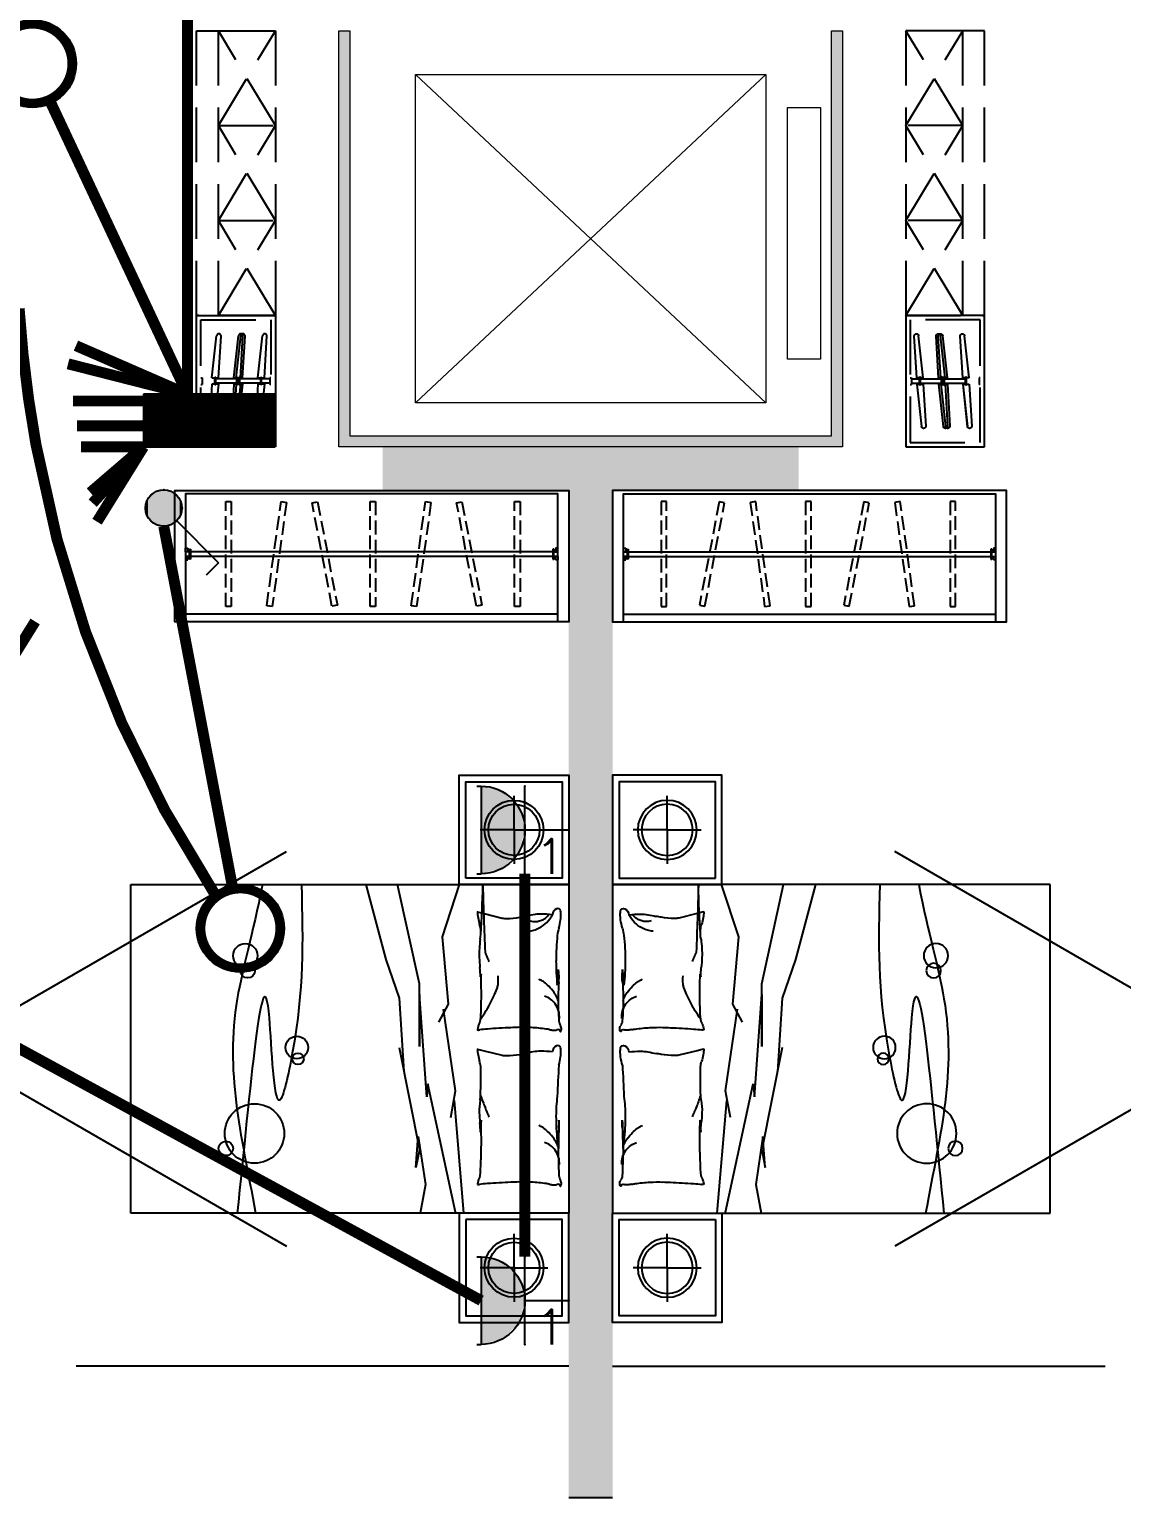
# Model space of a CAD drawing. Extents: x 3002737 to 4077523, y -995787 to -7267.
# Drawn here: x 3609790 to 3614780, y -747456 to -740749 of the extents above; entities that cross this region are included whole.
import ezdxf
from ezdxf.enums import TextEntityAlignment as Align

# ---------------------------------------------------------------- set-up
doc = ezdxf.new("R2010")
doc.units = 0
doc.header["$LTSCALE"] = 1000
doc.header["$MEASUREMENT"] = 0
doc.linetypes.add('3.5方案汇报，与郭总、侯月琴确定户型_t8$0$高层_t8$0$DASH', pattern=[0.35, 0.25, -0.1])
doc.linetypes.add('A户型$0$DASH', pattern=[0.35, 0.25, -0.1])
doc.layers.get('0').update_dxf_attribs({"linetype": 'CONTINUOUS'})
for name, color, linetype in [('!!电气', 1, 'CONTINUOUS'), ('3.5方案汇报，与郭总、侯月琴确定户型_t8$0$2020.03.04 -1安徽标准化洋房户型(UA）_t8_t8$0$A-家具-FURN', 251, 'CONTINUOUS'), ('3.5方案汇报，与郭总、侯月琴确定户型_t8$0$2020.03.04 -1安徽标准化洋房户型(UA）_t8_t8$0$fur', 252, 'CONTINUOUS'), ('3.5方案汇报，与郭总、侯月琴确定户型_t8$0$2020.03.04 -1安徽标准化洋房户型(UA）_t8_t8$0$FURN', 252, 'CONTINUOUS'), ('3.5方案汇报，与郭总、侯月琴确定户型_t8$0$2020.03.04 -1安徽标准化洋房户型(UA）_t8_t8$0$看线', 154, 'CONTINUOUS'), ('3.5方案汇报，与郭总、侯月琴确定户型_t8$0$高层_t8$0$LS-家具-LB', 8, 'CONTINUOUS'), ('5fur', 175, 'CONTINUOUS'), ('EQUIP-插座', 3, 'CONTINUOUS'), ('EQUIP-照明', 3, 'CONTINUOUS'), ('EQUIP-箱柜', 3, 'CONTINUOUS'), ('LS-家具-LB', 8, 'CONTINUOUS'), ('TEL_TEXT', 7, 'CONTINUOUS'), ('WIRE-照明', 2, 'CONTINUOUS'), ('保温', 6, 'CONTINUOUS')]:
    doc.layers.add(name, color=color, linetype=linetype)
doc.layers.add('3.5方案汇报，与郭总、侯月琴确定户型_t8$0$STAIR', color=2, linetype='CONTINUOUS', lineweight=18)
doc.layers.add('填充', color=251, linetype='CONTINUOUS', lineweight=5)
doc.styles.add('_TCH_LABEL', font='COMPLEX', dxfattribs={"bigfont": 'GBCBIG'})
doc.styles.add('_TEL_DIM', font='SIMPLEX', dxfattribs={"width": 0.8, "height": 3.5, "bigfont": 'HZTXT'})
doc.styles.get("Standard").update_dxf_attribs({"font": 'gbenor.shx', "bigfont": 'gbcbig.shx'})

# ---------------------------------------------------------------- blocks, each defined once
blk = doc.blocks.new('GDFGDGRD')
at = {"layer": '保温', "linetype": 'Continuous', "ltscale": 10}
h = blk.add_hatch(dxfattribs=at)
h.set_pattern_fill('HEX', color=251, scale=10, angle=90, style=0)
h.set_pattern_definition([(90, (-70765.891, -151624.736), (-16.49778, 1e-15), [9.525, -19.05]), (210, (-70765.891, -151624.736), (8.24889, -14.2874966), [9.525, -19.05]), (150, (-70765.891, -151615.211), (-8.24889, -14.2874966), [9.525, -19.05])])
h.paths.add_polyline_path([(434066.6, 368523.7), (434066.6, 368723.7), (432166.6, 368723.7), (432166.6, 368523.7)])
h = blk.add_hatch(dxfattribs=at)
h.set_pattern_fill('HEX', color=251, scale=10, angle=90, style=0)
h.set_pattern_definition([(90, (-70765.891, -152124.736), (-16.49778, 1e-15), [9.525, -19.05]), (210, (-70765.891, -152124.736), (8.24889, -14.2874966), [9.525, -19.05]), (150, (-70765.891, -152115.211), (-8.24889, -14.2874966), [9.525, -19.05])])
h.paths.add_polyline_path([(433016.7, 363923.7), (433216.7, 363923.7), (433216.7, 368523.7), (433016.7, 368523.7)])
at = {"layer": '保温', "color": 251, "linetype": 'ByBlock', "ltscale": 10}
blk.add_line((433016.6, 363923.7), (433216.6, 363923.7), dxfattribs=at)
blk = doc.blocks.new('FGDGDGRDGRRD')
at = {"color": 252}
for p, q in [((430034.8, 366458.3), (430034.8, 367058.3)), ((430034.8, 367058.3), (430394.6, 367058.3)), ((430034.8, 366458.3), (430034.8, 367058.3)), ((430034.8, 367058.3), (430394.6, 367058.3)), ((430394.6, 367058.3), (430394.6, 366458.3)), ((430394.6, 367058.3), (430394.6, 367058.3)), ((430394.6, 367058.3), (430394.6, 366458.3)), ((430394.6, 367058.3), (430394.6, 367058.3)), ((430394.6, 366458.3), (430034.8, 366458.3)), ((430394.6, 366458.3), (430034.8, 366458.3))]:
    blk.add_line(p, q, dxfattribs=at)
at = {"layer": '5fur', "color": 252, "linetype": 'A户型$0$DASH'}
for p, q in [((430034.8, 368358.3), (430394.6, 368358.3)), ((430034.8, 367058.3), (430034.8, 368358.3)), ((430034.8, 368358.3), (430394.6, 368358.3)), ((430034.8, 367058.3), (430034.8, 368358.3)), ((430134.8, 368358.3), (430394.6, 368358.3)), ((430134.8, 367058.3), (430134.8, 368358.3)), ((430134.8, 367925), (430394.6, 368358.3)), ((430394.6, 367925), (430134.8, 368358.3)), ((430134.8, 368358.3), (430394.6, 368358.3)), ((430134.8, 367058.3), (430134.8, 368358.3)), ((430134.8, 367925), (430394.6, 368358.3)), ((430394.6, 367925), (430134.8, 368358.3)), ((430394.6, 368358.3), (430394.6, 367058.3)), ((430394.6, 368358.3), (430394.6, 367058.3)), ((430394.6, 368358.3), (430394.6, 367058.3)), ((430394.6, 368358.3), (430394.6, 367058.3)), ((430134.8, 367925), (430394.6, 367925)), ((430394.6, 367491.7), (430134.8, 367925)), ((430134.8, 367491.7), (430394.6, 367925)), ((430134.8, 367925), (430394.6, 367925)), ((430394.6, 367491.7), (430134.8, 367925)), ((430134.8, 367491.7), (430394.6, 367925)), ((430134.8, 367491.7), (430394.6, 367491.7)), ((430134.8, 367058.3), (430394.6, 367491.7)), ((430394.6, 367058.3), (430134.8, 367491.7)), ((430134.8, 367491.7), (430394.6, 367491.7)), ((430134.8, 367058.3), (430394.6, 367491.7)), ((430394.6, 367058.3), (430134.8, 367491.7)), ((430394.6, 367058.3), (430034.8, 367058.3)), ((430394.6, 367058.3), (430034.8, 367058.3)), ((430034.8, 366458.3), (430034.8, 367058.3)), ((430034.8, 367058.3), (430394.6, 367058.3)), ((430034.8, 366458.3), (430034.8, 367058.3)), ((430034.8, 367058.3), (430394.6, 367058.3)), ((430394.6, 367058.3), (430134.8, 367058.3)), ((430394.6, 367058.3), (430134.8, 367058.3)), ((430394.6, 367058.3), (430394.6, 366458.3)), ((430394.6, 367058.3), (430394.6, 366458.3)), ((430054.8, 366478.3), (430054.8, 367038.3)), ((430054.8, 367038.3), (430374.6, 367038.3)), ((430054.8, 366478.3), (430054.8, 367038.3)), ((430054.8, 367038.3), (430374.6, 367038.3)), ((430374.6, 367038.3), (430374.6, 366478.3)), ((430374.6, 367038.3), (430374.6, 366478.3)), ((430105.1, 366772.6), (430126.4, 366965.3)), ((430105.1, 366772.6), (430126.4, 366965.3)), ((430135.1, 366772.6), (430146.4, 366963.8)), ((430135.1, 366772.6), (430146.4, 366963.8)), ((430205.1, 366772.6), (430226.4, 366965.3)), ((430205.1, 366772.6), (430226.4, 366965.3)), ((430214.9, 366772.6), (430236.2, 366965.3)), ((430214.9, 366772.6), (430236.2, 366965.3)), ((430235.1, 366772.6), (430246.4, 366963.8)), ((430235.1, 366772.6), (430246.4, 366963.8)), ((430244.9, 366772.6), (430256.2, 366963.8)), ((430244.9, 366772.6), (430256.2, 366963.8)), ((430314.9, 366772.6), (430336.2, 366965.3)), ((430314.9, 366772.6), (430336.2, 366965.3)), ((430344.9, 366772.6), (430356.2, 366963.8)), ((430344.9, 366772.6), (430356.2, 366963.8)), ((430054.8, 366773.6), (430059.8, 366773.6)), ((430054.8, 366773.6), (430059.8, 366773.6)), ((430054.8, 366743.1), (430059.8, 366743.1)), ((430054.8, 366743.1), (430059.8, 366743.1)), ((430059.8, 366773.6), (430059.8, 366743.1)), ((430059.8, 366773.6), (430059.8, 366743.1)), ((430369.6, 366768.6), (430059.8, 366768.6)), ((430369.6, 366768.6), (430059.8, 366768.6)), ((430369.6, 366748.1), (430059.8, 366748.1)), ((430369.6, 366748.1), (430059.8, 366748.1)), ((430105.1, 366744), (430093.9, 366552.9)), ((430105.1, 366744), (430093.9, 366552.9)), ((430105.1, 366772.6), (430118.1, 366772.6)), ((430105.1, 366772.6), (430118.1, 366772.6)), ((430118.1, 366744), (430105.1, 366744)), ((430118.1, 366744), (430105.1, 366744)), ((430135.1, 366744), (430113.8, 366551.4)), ((430135.1, 366744), (430113.9, 366551.4)), ((430118.1, 366775.6), (430122.1, 366775.6)), ((430118.1, 366741), (430118.1, 366775.6)), ((430118.1, 366775.6), (430122.1, 366775.6)), ((430118.1, 366741), (430118.1, 366775.6)), ((430122.1, 366741), (430118.1, 366741)), ((430122.1, 366741), (430118.1, 366741)), ((430122.1, 366741), (430122.1, 366775.6)), ((430122.1, 366741), (430122.1, 366775.6)), ((430122.1, 366772.6), (430135.1, 366772.6)), ((430122.1, 366772.6), (430135.1, 366772.6)), ((430135.1, 366744), (430122.1, 366744)), ((430135.1, 366744), (430122.1, 366744)), ((430205.1, 366744), (430193.9, 366552.9)), ((430205.1, 366744), (430193.9, 366552.9)), ((430214.9, 366744), (430203.7, 366552.9)), ((430214.9, 366744), (430203.7, 366552.9)), ((430205.1, 366772.6), (430218.1, 366772.6)), ((430205.1, 366772.6), (430218.1, 366772.6)), ((430218.1, 366744), (430205.1, 366744)), ((430218.1, 366744), (430205.1, 366744)), ((430235.1, 366744), (430213.8, 366551.4)), ((430235.1, 366744), (430213.9, 366551.4)), ((430214.9, 366772.6), (430227.9, 366772.6)), ((430214.9, 366772.6), (430227.9, 366772.6)), ((430227.9, 366744), (430214.9, 366744)), ((430227.9, 366744), (430214.9, 366744)), ((430218.1, 366775.6), (430222.1, 366775.6)), ((430218.1, 366741), (430218.1, 366775.6)), ((430218.1, 366775.6), (430222.1, 366775.6)), ((430218.1, 366741), (430218.1, 366775.6)), ((430222.1, 366741), (430218.1, 366741)), ((430222.1, 366741), (430218.1, 366741)), ((430222.1, 366741), (430222.1, 366775.6)), ((430222.1, 366741), (430222.1, 366775.6)), ((430222.1, 366772.6), (430235.1, 366772.6)), ((430222.1, 366772.6), (430235.1, 366772.6)), ((430235.1, 366744), (430222.1, 366744)), ((430235.1, 366744), (430222.1, 366744)), ((430244.9, 366744), (430223.6, 366551.4)), ((430244.9, 366744), (430223.7, 366551.4)), ((430227.9, 366775.6), (430231.9, 366775.6)), ((430227.9, 366741), (430227.9, 366775.6)), ((430227.9, 366775.6), (430231.9, 366775.6)), ((430227.9, 366741), (430227.9, 366775.6)), ((430231.9, 366741), (430227.9, 366741)), ((430231.9, 366741), (430227.9, 366741)), ((430231.9, 366741), (430231.9, 366775.6)), ((430231.9, 366741), (430231.9, 366775.6)), ((430231.9, 366772.6), (430244.9, 366772.6)), ((430231.9, 366772.6), (430244.9, 366772.6)), ((430244.9, 366744), (430231.9, 366744)), ((430244.9, 366744), (430231.9, 366744)), ((430314.9, 366744), (430303.7, 366552.9)), ((430314.9, 366744), (430303.7, 366552.9)), ((430314.9, 366772.6), (430327.9, 366772.6)), ((430314.9, 366772.6), (430327.9, 366772.6)), ((430327.9, 366744), (430314.9, 366744)), ((430327.9, 366744), (430314.9, 366744)), ((430344.9, 366744), (430323.6, 366551.4)), ((430344.9, 366744), (430323.7, 366551.4)), ((430327.9, 366775.6), (430331.9, 366775.6)), ((430327.9, 366741), (430327.9, 366775.6)), ((430327.9, 366775.6), (430331.9, 366775.6)), ((430327.9, 366741), (430327.9, 366775.6)), ((430331.9, 366741), (430327.9, 366741)), ((430331.9, 366741), (430327.9, 366741)), ((430331.9, 366741), (430331.9, 366775.6)), ((430331.9, 366741), (430331.9, 366775.6)), ((430331.9, 366772.6), (430344.9, 366772.6)), ((430331.9, 366772.6), (430344.9, 366772.6)), ((430344.9, 366744), (430331.9, 366744)), ((430344.9, 366744), (430331.9, 366744)), ((430374.6, 366773.6), (430369.6, 366773.6)), ((430374.6, 366773.6), (430369.6, 366773.6)), ((430369.6, 366773.6), (430369.6, 366743.1)), ((430369.6, 366773.6), (430369.6, 366743.1)), ((430374.6, 366743.1), (430369.6, 366743.1)), ((430374.6, 366743.1), (430369.6, 366743.1)), ((430394.6, 366458.3), (430034.8, 366458.3)), ((430394.6, 366458.3), (430034.8, 366458.3)), ((430374.6, 366478.3), (430054.8, 366478.3)), ((430374.6, 366478.3), (430054.8, 366478.3))]:
    blk.add_line(p, q, dxfattribs=at)
for centre, start, end in [((430136.4, 366964.3), 356.96059, 174.28941), ((430136.4, 366964.3), 356.96059, 174.28941), ((430236.4, 366964.3), 356.96059, 174.28941), ((430236.4, 366964.3), 356.96059, 174.28941), ((430246.2, 366964.3), 356.96059, 174.28941), ((430246.2, 366964.3), 356.96059, 174.28941), ((430346.2, 366964.3), 356.96059, 174.28941), ((430346.2, 366964.3), 356.96059, 174.28941), ((430103.9, 366552.3), 176.96059, 354.28941), ((430103.9, 366552.3), 176.96059, 354.28941), ((430203.9, 366552.3), 176.96059, 354.28941), ((430203.9, 366552.3), 176.96059, 354.28941), ((430213.7, 366552.3), 176.96059, 354.28941), ((430213.7, 366552.3), 176.96059, 354.28941), ((430313.7, 366552.3), 176.96059, 354.28941), ((430313.7, 366552.3), 176.96059, 354.28941)]:
    blk.add_arc(centre, 10, start, end, dxfattribs=at)
blk = doc.blocks.new('3.5方案汇报，与郭总、侯月琴确定户型_t8$0$2020.03.04 -1安徽标准化洋房户型(UA）_t8_t8$0$A-F-Bed1500-4')
at = {"color": 252}
for p, q in [((-750, 0), (750, 0)), ((-750, -2000), (-750, 0)), ((750, 0), (750, -2000)), ((-617.8, -386.2), (-597.1, -303.6)), ((8.5, -386.2), (29.2, -303.6)), ((-625.3, -416.2), (-617.8, -386.2)), ((1, -416.2), (8.5, -386.2)), ((-511.9, -577.2), (-750, -498.5)), ((192.2, -516.7), (-181.9, -571.7)), ((746.3, -516.7), (159.2, -643.1)), ((313.2, -538.7), (192.2, -516.7)), ((750, -478.8), (236.2, -522.2)), ((-203.9, -549.7), (-511.9, -577.2)), ((-121.4, -593.7), (-203.9, -549.7)), ((219.7, -648.6), (-247.9, -681.6)), ((159.2, -643.1), (219.7, -648.6)), ((399.8, -687.1), (619.8, -654.1)), ((619.8, -654.1), (750, -678.8)), ((-297.4, -681.6), (-750, -781.9)), ((-11.3, -681.6), (-297.4, -681.6)), ((-247.9, -681.6), (-11.3, -681.6)), ((-5.8, -775.1), (461.8, -681.6)), ((542.8, -698.1), (399.8, -687.1)), ((461.8, -681.6), (542.8, -698.1)), ((-407.4, -835.5), (-231.4, -775.1)), ((-231.4, -775.1), (103.3, -753.3)), ((-750, -926.6), (-407.4, -835.5)), ((750, -2000), (-750, -2000))]:
    blk.add_line(p, q, dxfattribs=at)
for points in [[(-221.2, -48.4, 0.027842), (-245, -59.1, 0.048685), (-257.6, -67.1, 0.023666), (-285.5, -91.5, 0.031223), (-304.5, -112.2, 0.046801), (-309.6, -119.9, 0.023191), (-317.6, -136.6)], [(-139.2, -42.8, 0.088153), (-173.8, -46.3, 0.088153), (-205, -61.5, 0.077547), (-226.6, -83.1, 0.077547), (-240.7, -110.3)], [(-135.5, -403.1, 0.016108), (-174.4, -376.8, 0.024599), (-201.2, -361.8, 0.009477), (-250.3, -338.5, 0.015937), (-280.1, -326.1, 0.072521), (-296.4, -322.5, 0.033339), (-332.7, -322.4)], [(-521.7, -401.5, 0.009729), (-744.4, -392.5, 0.002723), (-441.6, -382.4, 0.007971), (-419.8, -373.4, 0.007971), (-398.4, -363.6)], [(213.5, -401.5, 0.009729), (240.8, -392.5, 0.009729), (267.7, -382.4, 0.007971), (289.4, -373.4, 0.007971), (310.9, -363.6)]]:
    blk.add_lwpolyline(points, format="xyb", dxfattribs=at)
for centre, radius in [((-6.3, -1241.9), 51.6), ((46.1, -1236.6), 26.2), ((386.6, -1435.5), 135.8), ((-425.4, -1477.4), 55.7), ((-357.3, -1467), 33.5), ((454.7, -1566.4), 33.1)]:
    blk.add_circle(centre, radius, dxfattribs=at)
for centre, radius, start, end in [((-628.3, -50), 13.1, 101.27238, 206.58052), ((-609.5, -40.6), 34.2, 206.58052, 265.59979), ((-613.2, -125.8), 90.4, 90, 101.27238), ((-613.2, -196.5), 161.1, 81.56281, 90), ((-634.3, -338.6), 304.8, 74.25602, 81.56281), ((-485.9, 187.9), 242.2, 254.25602, 262.45315), ((-402.1, 1074.8), 1132.9, 264.1433, 270.00126), ((-402.1, 990.8), 1049, 270, 276.0867), ((-335.3, -196.9), 152.4, 92.53859, 100.18988), ((-468.1, -1934), 1890.1, 84.61873, 86.78996), ((-329.2, -334), 289.7, 85.19815, 92.53859), ((-231.9, 824.8), 873.2, 265.19815, 269.42426), ((-225.6, 1445.8), 1494.3, 269.42426, 271.90789), ((-203.2, 772.7), 820.8, 271.90789, 275.25919), ((-132.9, 9.1), 53.9, 275.25919, 300.65125), ((-90.7, -62.2), 28.9, 85.69746, 120.65125), ((-90.4, -58.4), 25.1, 68.2117, 85.69746), ((-72.2, -48.6), 15.6, 158.0096, 201.42098), ((-82.7, -44.4), 4.28, 78.10694, 158.0096), ((-117.3, -66.3), 32.8, 351.86652, 21.42098), ((-81.3, -37.9), 2.32, 258.10694, 19.56397), ((-82.4, -38.3), 3.42, 19.56397, 68.2117), ((-2.1, -50), 13.1, 101.27238, 206.58052), ((16.8, -40.6), 34.2, 206.58052, 265.59979), ((13, -125.8), 90.4, 90, 101.27238), ((13, -196.5), 161.1, 81.56281, 90), ((-8, -338.6), 304.8, 74.25602, 81.56281), ((347.8, 4073.2), 4127.5, 266.20601, 268.19145), ((307.2, 624.5), 682.7, 262.45315, 270), ((307.2, 990.8), 1049, 270, 276.0867), ((338.9, -334), 289.7, 85.19815, 92.53859), ((498.7, 6156.8), 6203.8, 268.40567, 269.60458), ((436.3, 824.8), 873.2, 265.19815, 269.42426), ((458.3, -127.3), 76.8, 117.23959, 128.38857), ((362.3, 474.1), 529.3, 276.0867, 280.18988), ((530.3, -267.1), 234, 110.86028, 117.23959), ((442.5, 1445.8), 1494.3, 269.42426, 271.90789), ((521.6, -141.7), 99.2, 126.08636, 143.82335), ((521.6, -141.7), 99.2, 105.93524, 126.08636), ((443.4, 2582.7), 2630.7, 271.06466, 272.93655), ((521.6, -141.7), 99.2, 85.78412, 105.93524), ((573.2, 9.1), 53.9, 275.25919, 300.65125), ((615.4, -62.2), 28.9, 85.69746, 120.65125), ((615.7, -58.4), 25.1, 68.2117, 85.69746), ((633.9, -48.6), 15.6, 158.0096, 201.42098), ((588.9, -66.3), 32.8, 351.86652, 21.42098), ((623.5, -44.4), 4.28, 78.10694, 158.0096), ((624.8, -37.9), 2.32, 258.10694, 19.56397), ((623.8, -38.3), 3.42, 19.56397, 68.2117), ((-123.4, -127.8), 491.8, 173.76764, 180), ((-411.2, -127.8), 204, 180, 189.68437), ((-666.9, -163.1), 89.9, 41.44291, 53.73593), ((-676.3, -199.1), 139.9, 45.09762, 62.79641), ((-639, -138.5), 52.6, 25.35512, 41.44291), ((-728, -180.6), 151.1, 21.81492, 25.35512), ((-778.6, -200.9), 205.6, 18.7799, 21.81492), ((-676.3, -199.1), 139.9, 27.39883, 45.09762), ((814.4, -224.8), 913.1, 172.3191, 176.63125), ((106.1, -129.3), 198.3, 167.89054, 172.3191), ((-328.3, -36.1), 246, 347.89054, 351.86652), ((502.9, -127.8), 491.8, 173.76764, 180), ((215.1, -127.8), 204, 180, 189.68437), ((534.8, -214.8), 200.2, 151.68324, 156.99723), ((402, -143.2), 49.3, 140.96506, 151.68324), ((538.6, -254), 225.2, 133.81151, 140.96506), ((653.8, -374.1), 391.6, 128.38857, 133.81151), ((521.6, -141.7), 99.2, 143.82335, 161.56035), ((1520.6, -224.8), 913.1, 172.3191, 176.63125), ((812.3, -129.3), 198.3, 167.89054, 172.3191), ((377.8, -36.1), 246, 347.89054, 351.86652), ((257.2, -13.7), 882, 189.68437, 192.19838), ((-914.9, -267.1), 317.1, 8.00505, 12.19838), ((-637.1, -152.8), 56.2, 0, 18.7799), ((-672.5, -152.8), 91.5, 345.31489, 0), ((-676.3, -199.1), 139.9, 16.51498, 27.39883), ((-676.3, -199.1), 139.9, 5.63113, 16.51498), ((580.5, -211.1), 678.7, 176.63125, 181.63309), ((883.5, -13.7), 882, 189.68437, 192.19838), ((-288.6, -267.1), 317.1, 8.00505, 12.19838), ((1286.7, -211.1), 678.7, 176.63125, 181.63309), ((-1253.2, -314.6), 658.8, 2.66488, 8.00505), ((1266.7, -191.5), 1365.2, 181.63309, 183.05496), ((13519.6, 462.4), 13635.6, 183.05496, 183.50486), ((-627, -314.6), 658.8, 2.66488, 8.00505), ((1972.9, -191.5), 1365.2, 181.63309, 183.05496), ((14225.8, 462.4), 13635.6, 183.05496, 183.50486), ((-662.8, -287.2), 67.7, 345.95481, 2.66488), ((-36.5, -287.2), 67.7, 345.95481, 2.66488), ((-532.4, -521.2), 119.7, 96.43405, 107.38641), ((-529.5, -547.2), 145.9, 78.44144, 96.43405), ((-244.8, -6117.7), 5718.5, 89.71346, 90.97038), ((-321, -340.7), 62.9, 250.78629, 262.77597), ((-222.1, -1563.3), 1164, 86.42603, 89.71346), ((-158.6, -547.2), 145.9, 77.13096, 86.42603), ((230.2, -351.5), 321.2, 183.50486, 189.99836), ((93.9, -521.2), 119.7, 96.43405, 107.38641), ((135.8, -2065.3), 1664, 86.58211, 91.90513), ((423.3, -6117.7), 5718.5, 89.71346, 90.97038), ((412.3, 653.9), 1057.4, 265.3453, 268.26839), ((446.1, -1563.3), 1164, 86.42603, 89.71346), ((495.2, -1386.3), 985.1, 85.05951, 88.63568), ((936.3, -351.5), 321.2, 183.50486, 189.99836), ((-624.4, -416.4), 0.917, 165.95506, 274.08294), ((-643.6, -147.3), 270.8, 274.08294, 279.4841), ((-636.8, -187.8), 229.7, 279.4841, 287.38641), ((-433.2, 75.2), 484.2, 262.03917, 271.8979), ((-484.5, 994.5), 1404.8, 272.74906, 274.61758), ((-273.5, -1618.3), 1216.5, 92.60963, 94.61758), ((-136.2, -449.1), 45.3, 62.71588, 77.13096), ((-80.3, -340.6), 76.7, 242.71588, 253.77885), ((-77.3, -330.3), 87.5, 253.77885, 262.87961), ((-87.9, -415.8), 1.32, 262.87961, 343.30223), ((-105.2, -410.6), 19.3, 343.30223, 9.99836), ((1.9, -416.4), 0.917, 165.95506, 274.08294), ((-17.3, -147.3), 270.8, 274.08294, 279.4841), ((-10.6, -187.8), 229.7, 279.4841, 287.38641), ((281, -178.9), 230.1, 258.44144, 272.74906), ((224.7, 994.5), 1404.8, 272.74906, 274.61758), ((435.7, -1618.3), 1216.5, 92.60963, 94.61758), ((570, -449.1), 45.3, 62.71588, 77.13096), ((625.9, -340.6), 76.7, 242.71588, 253.77885), ((628.9, -330.3), 87.5, 253.77885, 262.87961), ((618.2, -415.8), 1.32, 262.87961, 343.30223), ((601, -410.6), 19.3, 343.30223, 9.99836)]:
    blk.add_arc(centre, radius, start, end, dxfattribs=at)
for points, knots in [([(-750, -1220.9), (-476.8, -1214.8), (-219.5, -1206.6), (406.7, -1343.6), (-750, -1378.3), (203.9, -1456.5), (750, -1514.1)], [0, 0, 0, 0, 692.785923, 915.160849, 1290.08623, 2337.669759, 2337.669759, 2337.669759, 2337.669759]), ([(-750, -1398.9), (-520.4, -1444.7), (-9, -1599.5), (374.4, -1500.2), (750, -1430.3)], [0, 0, 0, 0, 470.099243, 1589.098475, 1589.098475, 1589.098475, 1589.098475])]:
    blk.add_open_spline(points, degree=3, knots=knots, dxfattribs=at)
blk = doc.blocks.new('3.5方案汇报，与郭总、侯月琴确定户型_t8$0$2020.03.04 -1安徽标准化洋房户型(UA）_t8_t8$0$VCBCXVBCXVBV')
at = {"color": 252}
for p, q in [((212022, 120965.5), (212022, 121120.5)), ((212022, 120965.5), (211867, 120965.5)), ((212022, 120965.5), (212022, 120810.5)), ((212022, 120965.5), (212177, 120965.5)), ((212022, 118965.5), (212022, 119120.5)), ((212022, 118965.5), (211867, 118965.5)), ((212022, 118965.5), (212022, 118810.5)), ((212022, 118965.5), (212177, 118965.5))]:
    blk.add_line(p, q, dxfattribs=at)
for points in [[(211772, 120715.5), (211772, 121215.5), (212272, 121215.5), (212272, 120715.5)], [(211802, 120745.5), (211802, 121185.5), (212242, 121185.5), (212242, 120745.5)], [(211772, 119215.5), (211772, 118715.5), (212272, 118715.5), (212272, 119215.5)], [(211802, 119185.5), (211802, 118745.5), (212242, 118745.5), (212242, 119185.5)]]:
    blk.add_lwpolyline(points, close=True, dxfattribs=at)
for centre, radius in [((212022, 120965.5), 135), ((212022, 120965.5), 117), ((212022, 118965.5), 135), ((212022, 118965.5), 117)]:
    blk.add_circle(centre, radius, dxfattribs=at)
at = {"layer": '3.5方案汇报，与郭总、侯月琴确定户型_t8$0$2020.03.04 -1安徽标准化洋房户型(UA）_t8_t8$0$A-家具-FURN', "color": 252, "rotation": 270}
blk.add_blockref('3.5方案汇报，与郭总、侯月琴确定户型_t8$0$2020.03.04 -1安徽标准化洋房户型(UA）_t8_t8$0$A-F-Bed1500-4', (212272, 119965.5), dxfattribs=at)
blk = doc.blocks.new('3.5方案汇报，与郭总、侯月琴确定户型_t8$0$2020.03.04 -1安徽标准化洋房户型(UA）_t8_t8$0$sdfgsdfgsdfg')
at = {"layer": '3.5方案汇报，与郭总、侯月琴确定户型_t8$0$2020.03.04 -1安徽标准化洋房户型(UA）_t8_t8$0$FURN'}
h = blk.add_hatch(dxfattribs=at)
h.set_pattern_fill('ANSI31', color=256, scale=100, angle=225, style=0)
h.set_pattern_definition([(360, (-130272.125, -44238.089), (4e-15, 9.152), [])])
h.paths.add_polyline_path([(-68957.8, -54984.3), (-68957.8, -54178.9), (-68972, -54178.9), (-68972, -54984.3)])
for p, q in [((-68997.5, -54581.6), (-70393.9, -53775.4)), ((-68957.8, -54178.9), (-68997.5, -54178.9)), ((-68997.5, -54178.9), (-68997.5, -54984.3)), ((-68972, -54178.9), (-68972, -54984.3)), ((-68957.8, -54178.9), (-68957.8, -54984.3)), ((-68957.8, -54230.8), (-68920, -54290.5)), ((-68957.8, -54306.5), (-68920, -54306.5)), ((-68920, -54872.7), (-68920, -54290.5)), ((-68937.6, -54343.1), (-68937.6, -54352.6)), ((-68920, -54343.1), (-68937.6, -54343.1)), ((-68937.6, -54352.6), (-68920, -54352.6)), ((-68920, -54352.6), (-68920, -54343.1)), ((-68937.6, -54444.2), (-68937.6, -54453.8)), ((-68920, -54444.2), (-68937.6, -54444.2)), ((-68937.6, -54453.8), (-68920, -54453.8)), ((-68920, -54453.8), (-68920, -54444.2)), ((-68937.6, -54536.4), (-68937.6, -54546)), ((-68920, -54536.4), (-68937.6, -54536.4)), ((-68937.6, -54546), (-68920, -54546)), ((-68920, -54546), (-68920, -54536.4)), ((-68997.5, -54581.6), (-70393.9, -55387.8)), ((-68937.6, -54626.8), (-68937.6, -54617.2)), ((-68937.6, -54617.2), (-68920, -54617.2)), ((-68920, -54626.8), (-68937.6, -54626.8)), ((-68920, -54617.2), (-68920, -54626.8)), ((-68937.6, -54719), (-68937.6, -54709.4)), ((-68937.6, -54709.4), (-68920, -54709.4)), ((-68920, -54719), (-68937.6, -54719)), ((-68920, -54709.4), (-68920, -54719)), ((-68937.6, -54820.1), (-68937.6, -54810.6)), ((-68937.6, -54810.6), (-68920, -54810.6)), ((-68920, -54820.1), (-68937.6, -54820.1)), ((-68920, -54810.6), (-68920, -54820.1)), ((-68957.8, -54856.7), (-68920, -54856.7)), ((-68957.8, -54932.4), (-68920, -54872.7)), ((-68997.5, -54984.3), (-68957.8, -54984.3))]:
    blk.add_line(p, q, dxfattribs=at)
blk = doc.blocks.new('*U399')
at = {"layer": '3.5方案汇报，与郭总、侯月琴确定户型_t8$0$高层_t8$0$LS-家具-LB'}
for p, q in [((50, -280), (50, -263.4)), ((50, -263.4), (60.2, -263.4)), ((60.2, -263.4), (60.2, -280)), ((67.8, -313.4), (67.8, -267.1)), ((67.8, -267.1), (72.2, -267.1)), ((72.2, -267.1), (72.2, -313.4)), ((1727.8, -267.1), (1727.8, -313.4)), ((1732.2, -267.1), (1727.8, -267.1)), ((1732.2, -313.4), (1732.2, -267.1)), ((1739.8, -263.4), (1739.8, -280)), ((1750, -263.4), (1739.8, -263.4)), ((1750, -280), (1750, -263.4)), ((67.8, -280), (50, -280)), ((50, -280), (67.8, -280)), ((60.2, -280), (50, -280)), ((67.8, -300.5), (50, -300.5)), ((50, -300.5), (67.8, -300.5)), ((50, -300.5), (50, -317.1)), ((60.2, -300.5), (50, -300.5)), ((50, -317.1), (60.2, -317.1)), ((60.2, -317.1), (60.2, -300.5)), ((72.2, -313.4), (67.8, -313.4)), ((72.1, -280), (1727.8, -280)), ((72.1, -300.5), (1727.8, -300.5)), ((1727.8, -313.4), (1732.2, -313.4)), ((1732.2, -280), (1750, -280)), ((1732.2, -300.5), (1750, -300.5)), ((1739.8, -280), (1750, -280)), ((1739.8, -300.5), (1750, -300.5)), ((1739.8, -317.1), (1739.8, -300.5)), ((1750, -317.1), (1739.8, -317.1)), ((1750, -300.5), (1750, -317.1)), ((50, -565), (1750, -565)), ((50, -600), (1750, -600))]:
    blk.add_line(p, q, dxfattribs=at)
blk.add_lwpolyline([(50, -600), (50, -15), (1750, -15), (1750, -600), (1800, -600), (1800, 0), (0, 0), (0, -600), (50, -600)], dxfattribs=at)
at = {"layer": '3.5方案汇报，与郭总、侯月琴确定户型_t8$0$高层_t8$0$LS-家具-LB', "color": 251, "linetype": '3.5方案汇报，与郭总、侯月琴确定户型_t8$0$高层_t8$0$DASH', "ltscale": 0.25}
for points in [[(222.1, -50), (222.1, -530), (247.1, -530), (247.1, -50)], [(487.6, -52), (397, -523.3), (421.5, -528), (512.2, -56.7)], [(629.3, -54), (695, -529.5), (719.7, -526), (654.1, -50.5)], [(882.1, -50), (882.1, -530), (907.1, -530), (907.1, -50)], [(1147.6, -52), (1057, -523.3), (1081.5, -528), (1172.2, -56.7)], [(1289.3, -54), (1355, -529.5), (1379.7, -526), (1314.1, -50.5)], [(1542.1, -50), (1542.1, -530), (1567.1, -530), (1567.1, -50)]]:
    blk.add_lwpolyline(points, close=True, dxfattribs=at)
blk = doc.blocks.new('A$C1C403CBE')
at = {"layer": '填充'}
h = blk.add_hatch(dxfattribs=at)
h.set_pattern_fill('隔热材料02', color=252, scale=100, style=0)
h.set_pattern_definition([(0, (-1161708.397, -603838.627), (0, 50), []), (0, (-1161708.397, -603821.96), (0, 50), []), (270, (-1161664.656, -603813.33), (50, -9e-15), [5.01775, -44.98225]), (270, (-1161702.115, -603813.33), (50, -9e-15), [5.01775, -44.98225]), (90, (-1161676.603, -603847.26), (-50, 3e-15), [5.01775, -44.98225]), (90, (-1161690.17, -603847.26), (-50, 3e-15), [5.01775, -44.98225]), (180, (-1161658.373, -603855.294), (-6e-15, -50), [50.02425, 0.02425]), (135, (-1161672.33, -603852.785), (3e-15, 49.99987405), [4.268, -66.44275]), (116.56505, (-1161625.348, -603849.767), (0.00011283, 49.99993342), [2.805, -108.9985]), (116.56505, (-1161675.348, -603849.767), (0.00011283, 49.99993342), [2.805, -108.9985]), (153.43495, (-1161617.313, -603855.294), (-0.0001128, 49.9999334), [5.61, -106.1935]), (153.43495, (-1161667.313, -603855.294), (-0.0001128, 49.9999334), [5.61, -106.1935]), (63.43495, (-1161626.603, -603842.24), (-0.00011283, 49.99993342), [26.714, -85.0895]), (63.43495, (-1161676.603, -603842.24), (-0.00011283, 49.99993342), [26.714, -85.0895]), (116.56505, (-1161614.656, -603813.33), (0.00011283, 49.99993342), [2.805, -108.9985]), (116.56505, (-1161664.656, -603813.33), (0.00011283, 49.99993342), [2.805, -108.9985]), (135, (-1161665.91, -603810.82), (3e-15, 49.99987405), [4.268, -66.44275]), (153.43495, (-1161618.93, -603807.803), (-0.0001128, 49.9999334), [5.61, -106.1935]), (153.43495, (-1161668.93, -603807.803), (-0.0001128, 49.9999334), [5.61, -106.1935]), (45, (-1161700.86, -603810.82), (0, 49.99987405), [4.268, -66.44275]), (63.43495, (-1161652.115, -603813.33), (-0.00011283, 49.99993342), [2.805, -108.9985]), (63.43495, (-1161702.115, -603813.33), (-0.00011283, 49.99993342), [2.805, -108.9985]), (26.56505, (-1161647.842, -603807.803), (0.0001128, 49.9999334), [5.61, -106.1935]), (26.56505, (-1161697.842, -603807.803), (0.0001128, 49.9999334), [5.61, -106.1935]), (116.56505, (-1161640.168, -603842.24), (0.00011283, 49.99993342), [26.714, -85.0895]), (116.56505, (-1161690.168, -603842.24), (0.00011283, 49.99993342), [26.714, -85.0895]), (45, (-1161694.44, -603852.785), (0, 49.99987405), [4.268, -66.44275]), (63.43495, (-1161641.422, -603849.767), (-0.00011283, 49.99993342), [2.805, -108.9985]), (63.43495, (-1161691.422, -603849.767), (-0.00011283, 49.99993342), [2.805, -108.9985]), (26.56505, (-1161649.46, -603855.294), (0.0001128, 49.9999334), [5.61, -106.1935]), (26.56505, (-1161699.46, -603855.294), (0.0001128, 49.9999334), [5.61, -106.1935])])
h.paths.add_polyline_path([(13600, 6800), (13650, 6800), (13650, 4900), (11350, 4900), (11350, 6800), (11400, 6800), (11400, 4950), (13600, 4950)])
at = {"layer": '3.5方案汇报，与郭总、侯月琴确定户型_t8$0$2020.03.04 -1安徽标准化洋房户型(UA）_t8_t8$0$看线', "color": 252, "ltscale": 10}
for p, q in [((12400, 700), (10150, 700)), ((12600, 700), (14850, 700))]:
    blk.add_line(p, q, dxfattribs=at)
at = {"layer": '3.5方案汇报，与郭总、侯月琴确定户型_t8$0$STAIR', "color": 252}
for p, q in [((13300, 6600), (11700, 5100)), ((11700, 6600), (13300, 5100))]:
    blk.add_line(p, q, dxfattribs=at)
for points in [[(11700, 5100), (11700, 6600), (13300, 6600), (13300, 5100)], [(13400, 5300), (13400, 6450), (13550, 6450), (13550, 5300)]]:
    blk.add_lwpolyline(points, close=True, dxfattribs=at)
at = {"layer": '填充', "color": 252}
blk.add_lwpolyline([(13600, 6800), (13650, 6800), (13650, 4900), (11350, 4900), (11350, 6800), (11400, 6800), (11400, 4950), (13600, 4950)], close=True, dxfattribs=at)
at = {"color": 252}
blk.add_blockref('GDFGDGRD', (-420616.6, -363823.7), dxfattribs=at)
blk.add_blockref('FGDGDGRDGRRD', (-419334.8, -361558.3))
at = {"xscale": -1}
blk.add_blockref('FGDGDGRDGRRD', (444334.8, -361558.3), dxfattribs=at)
at = {"layer": '3.5方案汇报，与郭总、侯月琴确定户型_t8$0$2020.03.04 -1安徽标准化洋房户型(UA）_t8_t8$0$fur'}
blk.add_blockref('3.5方案汇报，与郭总、侯月琴确定户型_t8$0$2020.03.04 -1安徽标准化洋房户型(UA）_t8_t8$0$VCBCXVBCXVBV', (-199872, -117815.5), dxfattribs=at)
at = {"layer": '3.5方案汇报，与郭总、侯月琴确定户型_t8$0$2020.03.04 -1安徽标准化洋房户型(UA）_t8_t8$0$fur', "xscale": -1}
blk.add_blockref('3.5方案汇报，与郭总、侯月琴确定户型_t8$0$2020.03.04 -1安徽标准化洋房户型(UA）_t8_t8$0$VCBCXVBCXVBV', (224872, -117815.5), dxfattribs=at)
at = {"layer": '3.5方案汇报，与郭总、侯月琴确定户型_t8$0$2020.03.04 -1安徽标准化洋房户型(UA）_t8_t8$0$fur', "yscale": 1.1175, "zscale": 1.1175, "rotation": 180}
for p, xscale in [((-67554.7, -58844.9), 1.1175), ((92554.7, -58844.9), -1.1175)]:
    blk.add_blockref('3.5方案汇报，与郭总、侯月琴确定户型_t8$0$2020.03.04 -1安徽标准化洋房户型(UA）_t8_t8$0$sdfgsdfgsdfg', p, dxfattribs=dict(at, xscale=xscale))
at = {"layer": 'LS-家具-LB', "xscale": -1}
blk.add_blockref('*U399', (12400, 4700), dxfattribs=at)
at = {"layer": 'LS-家具-LB'}
blk.add_blockref('*U399', (12600, 4700), dxfattribs=at)
blk = doc.blocks.new('$equip$00001150')
at = {"const_width": 0.1}
blk.add_lwpolyline([(-0.45, 0, 1), (0.45, 0, 1)], format="xyb", close=True, dxfattribs=at)
blk.add_circle((0, 0), 0.5)
at = {"flags": 9}
blk.add_attdef('A', (0, 0), '', height=0.00002, dxfattribs=at)
blk = doc.blocks.new('$equip$00001962')
for p, q in [((0.147, 0.356), (0.625, 0.833)), ((0.625, 0.833), (0.766, 0.692))]:
    blk.add_line(p, q)
blk.add_circle((0, 0.208), 0.208)
for p in [(0, 0.417), (-0.208, 0.208), (0.208, 0.208), (0, 0)]:
    blk.add_point(p)
for points in [[(-0.104, 0.389), (0.104, 0.389), (-0.18, 0.313), (0.18, 0.313)], [(0, 0.417), (0, 0.417), (-0.104, 0.389), (0.104, 0.389)], [(-0.18, 0.313), (0.18, 0.313), (-0.208, 0.208), (0.208, 0.208)], [(-0.18, 0.104), (0.18, 0.104), (-0.208, 0.208), (0.208, 0.208)], [(-0.104, 0.028), (0.104, 0.028), (-0.18, 0.104), (0.18, 0.104)], [(0, 0), (0, 0), (-0.104, 0.028), (0.104, 0.028)]]:
    blk.add_solid(points)
at = {"layer": 'TEL_TEXT', "style": '_TEL_DIM', "flags": 1}
blk.add_attdef('A', text='', height=0.00002, dxfattribs=at).set_placement((0, 0), align=Align.MIDDLE_CENTER)
blk = doc.blocks.new('$equip$00001764')
for p, q in [((-0.5, 1.05), (-0.5, 1)), ((0.5, 1.05), (0.5, 1)), ((-0.5, 1), (0.5, 1)), ((0.5, 0.5), (-0.5, 0.5)), ((0, 0.5), (0, 0))]:
    blk.add_line(p, q)
blk.add_arc((0, 1), 0.5, 180, 0)
for p in [(-0.5, 0.5), (0.5, 0.5), (0, 0)]:
    blk.add_point(p)
for points in [[(0.433, 0.75), (-0.433, 0.75), (0.5, 1), (-0.5, 1)], [(0.25, 0.567), (-0.25, 0.567), (0.433, 0.75), (-0.433, 0.75)], [(0, 0.5), (0, 0.5), (0.25, 0.567), (-0.25, 0.567)]]:
    blk.add_solid(points)
at = {"color": 7, "style": '_TEL_DIM'}
blk.add_attdef('$TEXT$', text='', height=0.4, dxfattribs=at).set_placement((0.303, 0.211), align=Align.MIDDLE_CENTER)
at = {"color": 7, "style": '_TEL_DIM', "flags": 1}
blk.add_attdef('A', text='', height=0.00002, dxfattribs=at).set_placement((0, 0), align=Align.MIDDLE_CENTER)
blk = doc.blocks.new('*X8')
at = {"color": 0}
for p, q in [((-250, 32.8), (-82.8, 200)), ((-250, 68.2), (-118.2, 200)), ((-250, 103.6), (-153.6, 200)), ((-250, 138.9), (-188.9, 200)), ((-250, 174.3), (-224.3, 200)), ((-247.5, 0), (-47.5, 200)), ((-212.1, 0), (-12.1, 200)), ((-176.8, 0), (23.2, 200)), ((-141.4, 0), (58.6, 200)), ((-106.1, 0), (93.9, 200)), ((-70.7, 0), (129.3, 200)), ((-35.4, 0), (164.6, 200)), ((0, 0), (200, 200)), ((35.4, 0), (235.4, 200)), ((70.7, 0), (250, 179.3)), ((106.1, 0), (250, 143.9)), ((141.4, 0), (250, 108.6)), ((176.8, 0), (250, 73.2)), ((212.1, 0), (250, 37.9)), ((247.5, 0), (250, 2.5))]:
    blk.add_line(p, q, dxfattribs=at)
blk = doc.blocks.new('$equip$00001421')
for p, q in [((0.75, 0.6), (-0.75, 0.6)), ((-0.75, 0.6), (-0.75, 0)), ((0.75, 0), (0.75, 0.6)), ((-0.75, 0), (0.75, 0))]:
    blk.add_line(p, q)
at = {"const_width": 0.6}
blk.add_lwpolyline([(-0.75, 0.3), (0.75, 0.3)], dxfattribs=at)
for p in [(0, 0.6), (-0.75, 0.3), (0.75, 0.3), (0, 0)]:
    blk.add_point(p)
at = {"xscale": 0.00300000000061118, "yscale": 0.00300000000061118, "zscale": 0.00300000000061118}
blk.add_blockref('*X8', (0, 0), dxfattribs=at)
at = {"style": '_TCH_LABEL', "flags": 9}
blk.add_attdef('A', (0, 0), '', height=0.00002, dxfattribs=at)

msp = doc.modelspace()

# ---------------------------------------------------------------- linework, layer by layer
at = {"layer": 'WIRE-照明', "linetype": 'Continuous', "const_width": 50}
for points in [[(3610512.5, -742415.9), (3610512.5, -739711.3)], [(3610512.5, -742415.9), (3609889.2, -741086.9)], [(3610512.5, -742415.9), (3610003.1, -742194.2)], [(3610512.5, -742415.9), (3609967.1, -742277.1)], [(3610311.9, -742446.8), (3609990.1, -742446.8)], [(3610311.9, -742559.9), (3610008.3, -742559.9)], [(3610311.9, -742655.9), (3610025.6, -742655.9)], [(3610068.8, -742864.8), (3610311.9, -742655.9)], [(3610079.7, -742913.3), (3610311.9, -742655.9)], [(3610099.5, -742998.3), (3610311.9, -742655.9)], [(3610404.3, -743019.4), (3610716.8, -744659.4)], [(3609454.4, -744037.7), (3609816.7, -743454)], [(3609654.3, -745355.9), (3611854.2, -746555.8)]]:
    msp.add_lwpolyline(points, dxfattribs=at)
for points in [[(3609743.5, -742024.3, 0.028061), (3609820.3, -742645.1, 0.010036)], [(3609820.3, -742645.1, 0.099869), (3610635.1, -744695.2)]]:
    msp.add_lwpolyline(points, format="xyb", dxfattribs=at)
at = {"layer": 'WIRE-照明', "color": 2, "linetype": 'Continuous', "const_width": 50}
msp.add_lwpolyline([(3612054.3, -746355.8), (3612054.3, -744605.9)], dxfattribs=at)

# ---------------------------------------------------------------- block references
at = {"layer": '!!电气'}
msp.add_blockref('A$C1C403CBE', (3599854.3, -747555.9), dxfattribs=at)
at = {"layer": 'EQUIP-插座', "color": 4}
ref = msp.add_blockref('$equip$00001764', (3612254.2, -744405.9), dxfattribs=dict(at, xscale=-400, yscale=400, zscale=400, rotation=90))
ref.add_attrib('$TEXT$', '1', dxfattribs={"layer": '0', "color": 7, "height": 160, "style": '_TEL_DIM'}).set_placement((3612169.8, -744527.1), align=Align.MIDDLE_CENTER)
ref = msp.add_blockref('$equip$00001764', (3612254.2, -746555.8), dxfattribs=dict(at, xscale=-400, yscale=400, zscale=400, rotation=90))
ref.add_attrib('$TEXT$', '1', dxfattribs={"layer": '0', "color": 7, "height": 160, "style": '_TEL_DIM'}).set_placement((3612169.8, -746677.1), align=Align.MIDDLE_CENTER)
at = {"layer": 'EQUIP-照明', "color": 2, "xscale": 400, "yscale": 400, "zscale": 400}
for p in [(3609804.3, -740905.9), (3610754.3, -744855.9)]:
    msp.add_blockref('$equip$00001150', p, dxfattribs=at)
at = {"layer": 'EQUIP-照明', "color": 2, "xscale": 400, "yscale": 400, "zscale": 400, "rotation": 270}
msp.add_blockref('$equip$00001962', (3610320.9, -742936.1), dxfattribs=at)
at = {"layer": 'EQUIP-箱柜', "color": 2, "xscale": 400, "yscale": 400, "zscale": 400}
msp.add_blockref('$equip$00001421', (3610611.9, -742655.9), dxfattribs=at)

doc.saveas('drawing.dxf')
